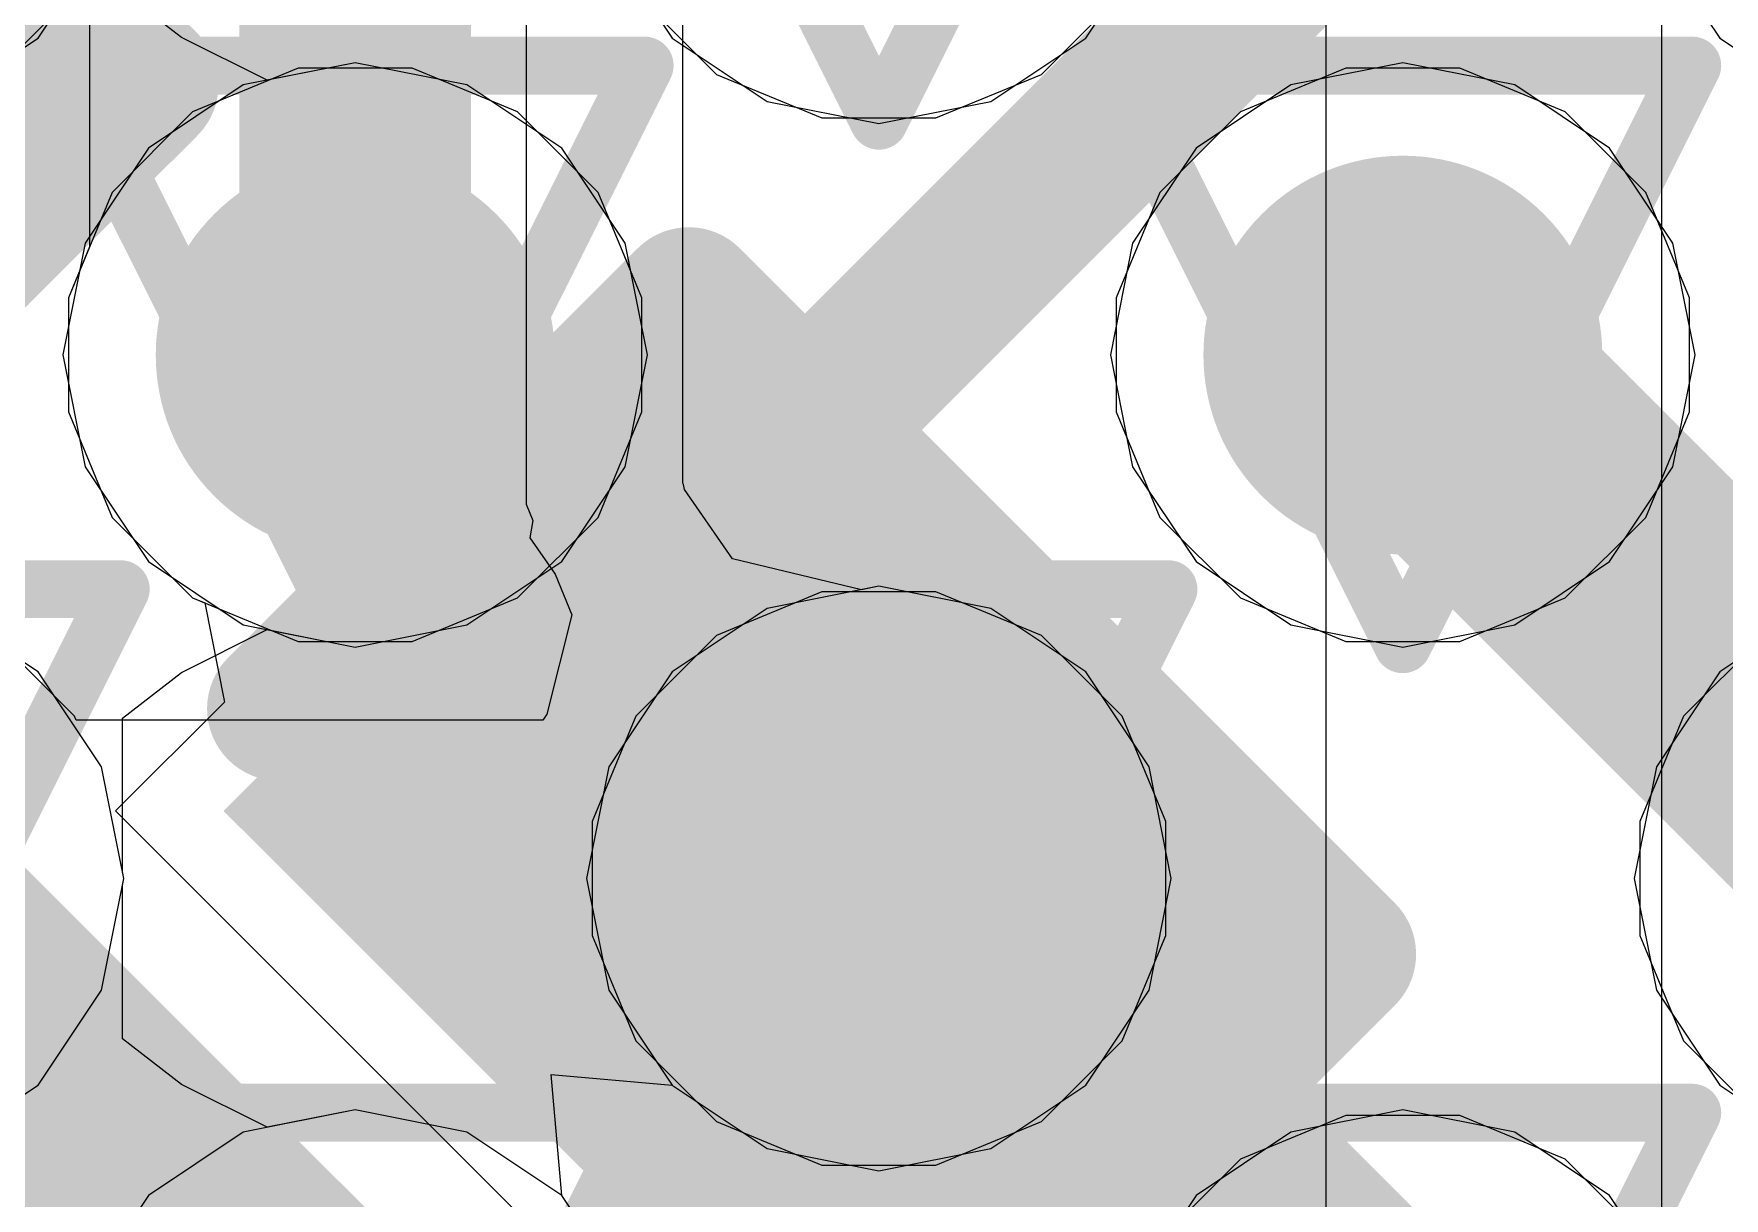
# Model space of a CAD drawing. Header units: inches. Extents: x -6 to 283, y -12 to 154.
# Drawn here: x 57.343 to 58.826, y 9.374 to 10.396 of the extents above; entities that cross this region are included whole.
import ezdxf

# ---------------------------------------------------------------- set-up
doc = ezdxf.new("R2010")
doc.units = ezdxf.units.IN
for name, color, linetype in [('Bottom Layer', 5, 'Continuous'), ('Bottom Overlay', 54, 'Continuous'), ('Bottom Paste', 16, 'Continuous'), ('Bottom Solder', 6, 'Continuous'), ('Drill Drawing', 1, 'Continuous'), ('GND-1', 16, 'Continuous'), ('GND-2', 90, 'Continuous'), ('GND-3', 216, 'Continuous'), ('GND-4', 54, 'Continuous'), ('PWR-1', 156, 'Continuous'), ('PWR-2', 130, 'Continuous'), ('Signal L1', 76, 'Continuous'), ('Signal L2', 6, 'Continuous'), ('Top Layer', 1, 'Continuous'), ('Top Paste', 8, 'Continuous'), ('Top Solder', 216, 'Continuous'), ('Via Holes', 16, 'Continuous')]:
    doc.layers.add(name, color=color, linetype=linetype)

# ---------------------------------------------------------------- blocks, each defined once
blk = doc.blocks.new('C___0402_B_38')
at = {"layer": 'Bottom Solder'}
blk.add_hatch(color=6, dxfattribs=at).paths.add_polyline_path([(-0.1813, 0.3775), (-0.1813, -0.3775), (-0.7585, -0.3775), (-0.7585, 0.3775)])
at = {"layer": 'Bottom Overlay'}
for points in [[(-0.7874, -0.4064, 0.127, 0.127, 0), (-0.7874, 0.4064, 0.127, 0.127, 0)], [(-0.2794, 0.4064, 0.127, 0.127, 0), (-0.7874, 0.4064, 0.127, 0.127, 0)]]:
    blk.add_lwpolyline(points, format="xyseb", dxfattribs=at)
blk.add_lwpolyline([(-0.8191, 0.4064, 0.0635, 0.0635, 1), (-0.7556, 0.4064, 0.0635, 0.0635, 1)], format="xyseb", close=True, dxfattribs=at)
blk.add_lwpolyline([(-0.8191, 0.4064, 0.0635, 0.0635, 1), (-0.7556, 0.4064, 0.0635, 0.0635, 1)], format="xyseb", close=True, dxfattribs=at)
blk = doc.blocks.new('BGA_565_15_5_14_4__57')
at = {"layer": 'Top Layer'}
h = blk.add_hatch(color=1, dxfattribs=at)
edge = h.paths.add_edge_path()
edge.add_arc((-4.225, 1.625), 0.125, 0, 360)
h = blk.add_hatch(color=1, dxfattribs=at)
edge = h.paths.add_edge_path()
edge.add_arc((-3.575, 1.625), 0.125, 0, 360)
h = blk.add_hatch(color=1, dxfattribs=at)
edge = h.paths.add_edge_path()
edge.add_arc((-3.575, 0.975), 0.125, 0, 360)
at = {"layer": 'Top Paste'}
h = blk.add_hatch(color=8, dxfattribs=at)
edge = h.paths.add_edge_path()
edge.add_arc((-4.225, 1.625), 0.125, 0, 360)
h = blk.add_hatch(color=8, dxfattribs=at)
edge = h.paths.add_edge_path()
edge.add_arc((-3.575, 1.625), 0.125, 0, 360)
h = blk.add_hatch(color=8, dxfattribs=at)
edge = h.paths.add_edge_path()
edge.add_arc((-3.575, 0.975), 0.125, 0, 360)
at = {"layer": 'Top Solder'}
h = blk.add_hatch(color=216, dxfattribs=at)
edge = h.paths.add_edge_path()
edge.add_arc((-4.225, 1.625), 0.175, 0, 360)
h = blk.add_hatch(color=216, dxfattribs=at)
edge = h.paths.add_edge_path()
edge.add_arc((-3.575, 1.625), 0.175, 0, 360)
h = blk.add_hatch(color=216, dxfattribs=at)
edge = h.paths.add_edge_path()
edge.add_arc((-3.575, 0.975), 0.175, 0, 360)
blk = doc.blocks.new('C___0402_B_370')
at = {"layer": 'Bottom Layer'}
blk.add_hatch(color=5, dxfattribs=at).paths.add_polyline_path([(0.6985, 0.3175), (0.6985, -0.3175), (0.2413, -0.3175), (0.2413, 0.3175)])
at = {"layer": 'Bottom Paste'}
blk.add_hatch(color=16, dxfattribs=at).paths.add_polyline_path([(0.6985, 0.3175), (0.6985, -0.3175), (0.2413, -0.3175), (0.2413, 0.3175)])
at = {"layer": 'Bottom Solder'}
blk.add_hatch(color=6, dxfattribs=at).paths.add_polyline_path([(0.7585, 0.3775), (0.7585, -0.3775), (0.1813, -0.3775), (0.1813, 0.3775)])
at = {"layer": 'Bottom Overlay'}
for points in [[(0.2794, 0.4064, 0.127, 0.127, 0), (0.7874, 0.4064, 0.127, 0.127, 0)], [(0.7874, 0.4064, 0.127, 0.127, 0), (0.7874, -0.4064, 0.127, 0.127, 0)], [(0.2794, -0.4064, 0.127, 0.127, 0), (0.7874, -0.4064, 0.127, 0.127, 0)]]:
    blk.add_lwpolyline(points, format="xyseb", dxfattribs=at)
for points in [[(0.2477, 0.4064, 0.0635, 0.0635, 1), (0.3111, 0.4064, 0.0635, 0.0635, 1)], [(0.7556, 0.4064, 0.0635, 0.0635, 1), (0.8191, 0.4064, 0.0635, 0.0635, 1)], [(0.7556, 0.4064, 0.0635, 0.0635, 1), (0.8191, 0.4064, 0.0635, 0.0635, 1)], [(0.7556, -0.4064, 0.0635, 0.0635, 1), (0.8191, -0.4064, 0.0635, 0.0635, 1)], [(0.7556, -0.4064, 0.0635, 0.0635, 1), (0.8191, -0.4064, 0.0635, 0.0635, 1)]]:
    blk.add_lwpolyline(points, format="xyseb", close=True, dxfattribs=at)

msp = doc.modelspace()

# ---------------------------------------------------------------- hatches: boundary and pattern name
at = {"layer": 'Bottom Layer'}
h = msp.add_hatch(color=5, dxfattribs=at)
edge = h.paths.add_edge_path()
edge.add_arc((57.6252, 10.1145), 0.15, 0, 360)
h = msp.add_hatch(color=5, dxfattribs=at)
edge = h.paths.add_edge_path()
edge.add_arc((58.5444, 10.1145), 0.15, 0, 360)
h = msp.add_hatch(color=5, dxfattribs=at)
edge = h.paths.add_edge_path()
edge.add_arc((58.0848, 9.6548), 0.15, 0, 360)
at = {"layer": 'GND-1'}
h = msp.add_hatch(color=16, dxfattribs=at)
edge = h.paths.add_edge_path()
edge.add_arc((57.6252, 10.1145), 0.15, 0, 360)
h = msp.add_hatch(color=16, dxfattribs=at)
edge = h.paths.add_edge_path()
edge.add_arc((58.5444, 10.1145), 0.15, 0, 360)
h = msp.add_hatch(color=16, dxfattribs=at)
edge = h.paths.add_edge_path()
edge.add_arc((58.0848, 9.6548), 0.15, 0, 360)
at = {"layer": 'GND-2'}
h = msp.add_hatch(color=90, dxfattribs=at)
edge = h.paths.add_edge_path()
edge.add_arc((57.6252, 10.1145), 0.15, 0, 360)
h = msp.add_hatch(color=90, dxfattribs=at)
edge = h.paths.add_edge_path()
edge.add_arc((58.5444, 10.1145), 0.15, 0, 360)
h = msp.add_hatch(color=90, dxfattribs=at)
edge = h.paths.add_edge_path()
edge.add_arc((58.0848, 9.6548), 0.15, 0, 360)
at = {"layer": 'GND-3'}
h = msp.add_hatch(color=216, dxfattribs=at)
edge = h.paths.add_edge_path()
edge.add_arc((57.6252, 10.1145), 0.15, 0, 360)
h = msp.add_hatch(color=216, dxfattribs=at)
edge = h.paths.add_edge_path()
edge.add_arc((58.5444, 10.1145), 0.15, 0, 360)
h = msp.add_hatch(color=216, dxfattribs=at)
edge = h.paths.add_edge_path()
edge.add_arc((58.0848, 9.6548), 0.15, 0, 360)
at = {"layer": 'GND-4'}
h = msp.add_hatch(color=54, dxfattribs=at)
edge = h.paths.add_edge_path()
edge.add_arc((57.6252, 10.1145), 0.15, 0, 360)
h = msp.add_hatch(color=54, dxfattribs=at)
edge = h.paths.add_edge_path()
edge.add_arc((58.5444, 10.1145), 0.15, 0, 360)
h = msp.add_hatch(color=54, dxfattribs=at)
edge = h.paths.add_edge_path()
edge.add_arc((58.0848, 9.6548), 0.15, 0, 360)
at = {"layer": 'PWR-1'}
h = msp.add_hatch(color=156, dxfattribs=at)
edge = h.paths.add_edge_path()
edge.add_arc((57.6252, 10.1145), 0.15, 0, 360)
h = msp.add_hatch(color=156, dxfattribs=at)
edge = h.paths.add_edge_path()
edge.add_arc((58.5444, 10.1145), 0.15, 0, 360)
h = msp.add_hatch(color=156, dxfattribs=at)
edge = h.paths.add_edge_path()
edge.add_arc((58.0848, 9.6548), 0.15, 0, 360)
at = {"layer": 'PWR-2'}
h = msp.add_hatch(color=130, dxfattribs=at)
edge = h.paths.add_edge_path()
edge.add_arc((57.6252, 10.1145), 0.15, 0, 360)
h = msp.add_hatch(color=130, dxfattribs=at)
edge = h.paths.add_edge_path()
edge.add_arc((58.5444, 10.1145), 0.15, 0, 360)
h = msp.add_hatch(color=130, dxfattribs=at)
edge = h.paths.add_edge_path()
edge.add_arc((58.0848, 9.6548), 0.15, 0, 360)
at = {"layer": 'Signal L1'}
h = msp.add_hatch(color=76, dxfattribs=at)
edge = h.paths.add_edge_path()
edge.add_arc((57.6252, 10.1145), 0.15, 0, 360)
h = msp.add_hatch(color=76, dxfattribs=at)
edge = h.paths.add_edge_path()
edge.add_arc((58.5444, 10.1145), 0.15, 0, 360)
h = msp.add_hatch(color=76, dxfattribs=at)
edge = h.paths.add_edge_path()
edge.add_arc((58.0848, 9.6548), 0.15, 0, 360)
at = {"layer": 'Signal L2'}
h = msp.add_hatch(color=6, dxfattribs=at)
edge = h.paths.add_edge_path()
edge.add_arc((57.6252, 10.1145), 0.15, 0, 360)
h = msp.add_hatch(color=6, dxfattribs=at)
edge = h.paths.add_edge_path()
edge.add_arc((58.5444, 10.1145), 0.15, 0, 360)
h = msp.add_hatch(color=6, dxfattribs=at)
edge = h.paths.add_edge_path()
edge.add_arc((58.0848, 9.6548), 0.15, 0, 360)
at = {"layer": 'Top Layer'}
h = msp.add_hatch(color=1, dxfattribs=at)
edge = h.paths.add_edge_path()
edge.add_arc((57.6252, 10.1145), 0.15, 0, 360)
h = msp.add_hatch(color=1, dxfattribs=at)
edge = h.paths.add_edge_path()
edge.add_arc((58.5444, 10.1145), 0.15, 0, 360)
h = msp.add_hatch(color=1, dxfattribs=at)
edge = h.paths.add_edge_path()
edge.add_arc((58.0848, 9.6548), 0.15, 0, 360)
at = {"layer": 'Via Holes'}
h = msp.add_hatch(color=7, dxfattribs=at)
edge = h.paths.add_edge_path()
edge.add_arc((57.6252, 10.1145), 0.075, 0, 360)
h = msp.add_hatch(color=7, dxfattribs=at)
edge = h.paths.add_edge_path()
edge.add_arc((58.5444, 10.1145), 0.075, 0, 360)
h = msp.add_hatch(color=7, dxfattribs=at)
edge = h.paths.add_edge_path()
edge.add_arc((58.0848, 9.6548), 0.075, 0, 360)

# ---------------------------------------------------------------- linework, layer by layer
at = {"layer": 'Bottom Layer'}
for p, q in [((58.7713, 14.3287), (58.7713, 3.6296)), ((57.3921, 10.7513), (57.3921, 10.2093)), ((57.3921, 10.2093), (57.3736, 10.1645)), ((57.3736, 10.1645), (57.3736, 10.0644)), ((57.3736, 10.0644), (57.4119, 9.9719)), ((57.4119, 9.9719), (57.4826, 9.9012)), ((57.4826, 9.9012), (57.4932, 9.8968)), ((57.4932, 9.8968), (57.5105, 9.8096)), ((57.5105, 9.8096), (57.415, 9.7141)), ((57.415, 9.7141), (58.0436, 9.0855))]:
    msp.add_line(p, q, dxfattribs=at)
for points in [[(57.9291, 9.9577, 0.1448, 0.1448, 0), (59.8922, 11.9208, 0.1448, 0.1448, 0)], [(57.6252, 10.1145, 0.2032, 0.2032, 0), (57.6252, 10.9099, 0.2032, 0.2032, 0)], [(57.9291, 9.6784, 0.1524, 0.1524, 0), (57.9291, 9.9425, 0.1524, 0.1524, 0)], [(58.0848, 9.6549, 0.2032, 0.2032, 0), (58.8646, 8.8751, 0.2032, 0.2032, 0)]]:
    msp.add_lwpolyline(points, format="xyseb", dxfattribs=at)
for points in [[(57.5744, 10.1145, 0.1016, 0.1016, 1), (57.676, 10.1145, 0.1016, 0.1016, 1)], [(57.893, 9.9577, 0.0724, 0.0724, 1), (57.9653, 9.9577, 0.0724, 0.0724, 1)], [(57.891, 9.9425, 0.0762, 0.0762, 1), (57.9672, 9.9425, 0.0762, 0.0762, 1)], [(57.891, 9.6784, 0.0762, 0.0762, 1), (57.9672, 9.6784, 0.0762, 0.0762, 1)], [(58.034, 9.6549, 0.1016, 0.1016, 1), (58.1356, 9.6549, 0.1016, 0.1016, 1)]]:
    msp.add_lwpolyline(points, format="xyseb", close=True, dxfattribs=at)
at = {"layer": 'Drill Drawing'}
for points in [[(57.8308, 10.8281, 0.0508, 0.0508, 0), (58.0848, 10.3201, 0.0508, 0.0508, 0)], [(58.0848, 10.3201, 0.0508, 0.0508, 0), (58.3388, 10.8281, 0.0508, 0.0508, 0)], [(57.3712, 10.3685, 0.0508, 0.0508, 0), (57.8792, 10.3685, 0.0508, 0.0508, 0)], [(57.3712, 10.3685, 0.0508, 0.0508, 0), (57.6252, 9.8605, 0.0508, 0.0508, 0)], [(57.6252, 9.8605, 0.0508, 0.0508, 0), (57.8792, 10.3685, 0.0508, 0.0508, 0)], [(58.2904, 10.3685, 0.0508, 0.0508, 0), (58.7984, 10.3685, 0.0508, 0.0508, 0)], [(58.2904, 10.3685, 0.0508, 0.0508, 0), (58.5444, 9.8605, 0.0508, 0.0508, 0)], [(58.5444, 9.8605, 0.0508, 0.0508, 0), (58.7984, 10.3685, 0.0508, 0.0508, 0)], [(56.9115, 9.9088, 0.0508, 0.0508, 0), (57.4195, 9.9088, 0.0508, 0.0508, 0)], [(57.1655, 9.4008, 0.0508, 0.0508, 0), (57.4195, 9.9088, 0.0508, 0.0508, 0)], [(57.8308, 9.9088, 0.0508, 0.0508, 0), (58.3388, 9.9088, 0.0508, 0.0508, 0)], [(57.8308, 9.9088, 0.0508, 0.0508, 0), (58.0848, 9.4008, 0.0508, 0.0508, 0)], [(58.0848, 9.4008, 0.0508, 0.0508, 0), (58.3388, 9.9088, 0.0508, 0.0508, 0)], [(58.75, 9.9088, 0.0508, 0.0508, 0), (59.258, 9.9088, 0.0508, 0.0508, 0)], [(58.75, 9.9088, 0.0508, 0.0508, 0), (59.004, 9.4008, 0.0508, 0.0508, 0)], [(57.3712, 9.4492, 0.0508, 0.0508, 0), (57.8792, 9.4492, 0.0508, 0.0508, 0)], [(57.3712, 9.4492, 0.0508, 0.0508, 0), (57.6252, 8.9412, 0.0508, 0.0508, 0)], [(57.6252, 8.9412, 0.0508, 0.0508, 0), (57.8792, 9.4492, 0.0508, 0.0508, 0)], [(58.2904, 9.4492, 0.0508, 0.0508, 0), (58.7984, 9.4492, 0.0508, 0.0508, 0)], [(58.2904, 9.4492, 0.0508, 0.0508, 0), (58.5444, 8.9412, 0.0508, 0.0508, 0)], [(58.5444, 8.9412, 0.0508, 0.0508, 0), (58.7984, 9.4492, 0.0508, 0.0508, 0)]]:
    msp.add_lwpolyline(points, format="xyseb", dxfattribs=at)
for points in [[(57.3585, 10.3685, 0.0254, 0.0254, 1), (57.3839, 10.3685, 0.0254, 0.0254, 1)], [(57.3585, 10.3685, 0.0254, 0.0254, 1), (57.3839, 10.3685, 0.0254, 0.0254, 1)], [(57.8665, 10.3685, 0.0254, 0.0254, 1), (57.8919, 10.3685, 0.0254, 0.0254, 1)], [(57.8665, 10.3685, 0.0254, 0.0254, 1), (57.8919, 10.3685, 0.0254, 0.0254, 1)], [(58.2777, 10.3685, 0.0254, 0.0254, 1), (58.3031, 10.3685, 0.0254, 0.0254, 1)], [(58.2777, 10.3685, 0.0254, 0.0254, 1), (58.3031, 10.3685, 0.0254, 0.0254, 1)], [(58.7857, 10.3685, 0.0254, 0.0254, 1), (58.8111, 10.3685, 0.0254, 0.0254, 1)], [(58.7857, 10.3685, 0.0254, 0.0254, 1), (58.8111, 10.3685, 0.0254, 0.0254, 1)], [(58.0721, 10.3201, 0.0254, 0.0254, 1), (58.0975, 10.3201, 0.0254, 0.0254, 1)], [(58.0721, 10.3201, 0.0254, 0.0254, 1), (58.0975, 10.3201, 0.0254, 0.0254, 1)], [(57.4068, 9.9088, 0.0254, 0.0254, 1), (57.4322, 9.9088, 0.0254, 0.0254, 1)], [(57.4068, 9.9088, 0.0254, 0.0254, 1), (57.4322, 9.9088, 0.0254, 0.0254, 1)], [(57.8181, 9.9088, 0.0254, 0.0254, 1), (57.8435, 9.9088, 0.0254, 0.0254, 1)], [(57.8181, 9.9088, 0.0254, 0.0254, 1), (57.8435, 9.9088, 0.0254, 0.0254, 1)], [(58.3261, 9.9088, 0.0254, 0.0254, 1), (58.3515, 9.9088, 0.0254, 0.0254, 1)], [(58.3261, 9.9088, 0.0254, 0.0254, 1), (58.3515, 9.9088, 0.0254, 0.0254, 1)], [(58.7373, 9.9088, 0.0254, 0.0254, 1), (58.7627, 9.9088, 0.0254, 0.0254, 1)], [(58.7373, 9.9088, 0.0254, 0.0254, 1), (58.7627, 9.9088, 0.0254, 0.0254, 1)], [(57.6125, 9.8605, 0.0254, 0.0254, 1), (57.6379, 9.8605, 0.0254, 0.0254, 1)], [(57.6125, 9.8605, 0.0254, 0.0254, 1), (57.6379, 9.8605, 0.0254, 0.0254, 1)], [(58.5317, 9.8605, 0.0254, 0.0254, 1), (58.5571, 9.8605, 0.0254, 0.0254, 1)], [(58.5317, 9.8605, 0.0254, 0.0254, 1), (58.5571, 9.8605, 0.0254, 0.0254, 1)], [(57.3585, 9.4492, 0.0254, 0.0254, 1), (57.3839, 9.4492, 0.0254, 0.0254, 1)], [(57.3585, 9.4492, 0.0254, 0.0254, 1), (57.3839, 9.4492, 0.0254, 0.0254, 1)], [(57.8665, 9.4492, 0.0254, 0.0254, 1), (57.8919, 9.4492, 0.0254, 0.0254, 1)], [(57.8665, 9.4492, 0.0254, 0.0254, 1), (57.8919, 9.4492, 0.0254, 0.0254, 1)], [(58.2777, 9.4492, 0.0254, 0.0254, 1), (58.3031, 9.4492, 0.0254, 0.0254, 1)], [(58.2777, 9.4492, 0.0254, 0.0254, 1), (58.3031, 9.4492, 0.0254, 0.0254, 1)], [(58.7857, 9.4492, 0.0254, 0.0254, 1), (58.8111, 9.4492, 0.0254, 0.0254, 1)], [(58.7857, 9.4492, 0.0254, 0.0254, 1), (58.8111, 9.4492, 0.0254, 0.0254, 1)], [(58.0721, 9.4008, 0.0254, 0.0254, 1), (58.0975, 9.4008, 0.0254, 0.0254, 1)], [(58.0721, 9.4008, 0.0254, 0.0254, 1), (58.0975, 9.4008, 0.0254, 0.0254, 1)]]:
    msp.add_lwpolyline(points, format="xyseb", close=True, dxfattribs=at)
at = {"layer": 'GND-1'}
for p, q in [((57.8715, 10.4316), (57.9423, 10.3608)), ((58.2273, 10.3608), (58.2981, 10.4316)), ((57.5751, 10.3661), (57.4826, 10.3278)), ((57.6752, 10.3661), (57.5751, 10.3661)), ((57.7677, 10.3278), (57.6752, 10.3661)), ((57.9423, 10.3608), (58.0347, 10.3225)), ((58.1348, 10.3225), (58.2273, 10.3608)), ((58.4943, 10.3661), (58.4019, 10.3278)), ((58.5944, 10.3661), (58.4943, 10.3661)), ((58.6869, 10.3278), (58.5944, 10.3661)), ((57.4826, 10.3278), (57.4119, 10.257)), ((57.8385, 10.257), (57.7677, 10.3278)), ((58.4019, 10.3278), (58.3311, 10.257)), ((58.7577, 10.257), (58.6869, 10.3278)), ((58.0347, 10.3225), (58.1348, 10.3225)), ((57.4119, 10.257), (57.3736, 10.1645)), ((57.8768, 10.1645), (57.8385, 10.257)), ((58.3311, 10.257), (58.2928, 10.1645)), ((58.796, 10.1645), (58.7577, 10.257)), ((57.3736, 10.1645), (57.3736, 10.0644)), ((57.8768, 10.0644), (57.8768, 10.1645)), ((58.2928, 10.1645), (58.2928, 10.0644)), ((58.796, 10.0644), (58.796, 10.1645)), ((57.3736, 10.0644), (57.4119, 9.9719)), ((57.8385, 9.9719), (57.8768, 10.0644)), ((58.2928, 10.0644), (58.3311, 9.9719)), ((58.7577, 9.9719), (58.796, 10.0644)), ((57.4119, 9.9719), (57.4826, 9.9012)), ((57.7677, 9.9012), (57.8385, 9.9719)), ((58.3311, 9.9719), (58.4019, 9.9012)), ((58.6869, 9.9012), (58.7577, 9.9719)), ((57.4826, 9.9012), (57.5751, 9.8629)), ((57.6752, 9.8629), (57.7677, 9.9012)), ((58.0347, 9.9064), (57.9423, 9.8681)), ((58.1348, 9.9064), (58.0347, 9.9064)), ((58.2273, 9.8681), (58.1348, 9.9064)), ((58.4019, 9.9012), (58.4943, 9.8629)), ((58.5944, 9.8629), (58.6869, 9.9012)), ((57.9423, 9.8681), (57.8715, 9.7974)), ((58.2981, 9.7974), (58.2273, 9.8681)), ((58.8615, 9.8681), (58.7907, 9.7974)), ((57.5751, 9.8629), (57.6752, 9.8629)), ((58.4943, 9.8629), (58.5944, 9.8629)), ((57.8715, 9.7974), (57.8332, 9.7049)), ((58.3364, 9.7049), (58.2981, 9.7974)), ((58.7907, 9.7974), (58.7524, 9.7049)), ((57.8332, 9.7049), (57.8332, 9.6048)), ((58.3364, 9.6048), (58.3364, 9.7049)), ((58.7524, 9.7049), (58.7524, 9.6048)), ((57.8332, 9.6048), (57.8715, 9.5123)), ((58.2981, 9.5123), (58.3364, 9.6048)), ((58.7524, 9.6048), (58.7907, 9.5123)), ((57.8715, 9.5123), (57.9423, 9.4415)), ((58.2273, 9.4415), (58.2981, 9.5123)), ((58.7907, 9.5123), (58.8615, 9.4415)), ((57.9423, 9.4415), (58.0347, 9.4032)), ((58.1348, 9.4032), (58.2273, 9.4415)), ((58.4943, 9.4468), (58.4019, 9.4085)), ((58.5944, 9.4468), (58.4943, 9.4468)), ((58.6869, 9.4085), (58.5944, 9.4468)), ((58.4019, 9.4085), (58.3311, 9.3377)), ((58.7577, 9.3377), (58.6869, 9.4085)), ((58.0347, 9.4032), (58.1348, 9.4032))]:
    msp.add_line(p, q, dxfattribs=at)
at = {"layer": 'GND-2'}
for p, q in [((57.8715, 10.4316), (57.9423, 10.3608)), ((58.2273, 10.3608), (58.2981, 10.4316)), ((57.5751, 10.3661), (57.4826, 10.3278)), ((57.6752, 10.3661), (57.5751, 10.3661)), ((57.7677, 10.3278), (57.6752, 10.3661)), ((57.9423, 10.3608), (58.0347, 10.3225)), ((58.1348, 10.3225), (58.2273, 10.3608)), ((58.4943, 10.3661), (58.4019, 10.3278)), ((58.5944, 10.3661), (58.4943, 10.3661)), ((58.6869, 10.3278), (58.5944, 10.3661)), ((57.4826, 10.3278), (57.4119, 10.257)), ((57.8385, 10.257), (57.7677, 10.3278)), ((58.4019, 10.3278), (58.3311, 10.257)), ((58.7577, 10.257), (58.6869, 10.3278)), ((58.0347, 10.3225), (58.1348, 10.3225)), ((57.4119, 10.257), (57.3736, 10.1645)), ((57.8768, 10.1645), (57.8385, 10.257)), ((58.3311, 10.257), (58.2928, 10.1645)), ((58.796, 10.1645), (58.7577, 10.257)), ((57.3736, 10.1645), (57.3736, 10.0644)), ((57.8768, 10.0644), (57.8768, 10.1645)), ((58.2928, 10.1645), (58.2928, 10.0644)), ((58.796, 10.0644), (58.796, 10.1645)), ((57.3736, 10.0644), (57.4119, 9.9719)), ((57.8385, 9.9719), (57.8768, 10.0644)), ((58.2928, 10.0644), (58.3311, 9.9719)), ((58.7577, 9.9719), (58.796, 10.0644)), ((57.4119, 9.9719), (57.4826, 9.9012)), ((57.7677, 9.9012), (57.8385, 9.9719)), ((58.3311, 9.9719), (58.4019, 9.9012)), ((58.6869, 9.9012), (58.7577, 9.9719)), ((57.4826, 9.9012), (57.5751, 9.8629)), ((57.6752, 9.8629), (57.7677, 9.9012)), ((58.0347, 9.9064), (57.9423, 9.8681)), ((58.1348, 9.9064), (58.0347, 9.9064)), ((58.2273, 9.8681), (58.1348, 9.9064)), ((58.4019, 9.9012), (58.4943, 9.8629)), ((58.5944, 9.8629), (58.6869, 9.9012)), ((57.9423, 9.8681), (57.8715, 9.7974)), ((58.2981, 9.7974), (58.2273, 9.8681)), ((58.8615, 9.8681), (58.7907, 9.7974)), ((57.5751, 9.8629), (57.6752, 9.8629)), ((58.4943, 9.8629), (58.5944, 9.8629)), ((57.8715, 9.7974), (57.8332, 9.7049)), ((58.3364, 9.7049), (58.2981, 9.7974)), ((58.7907, 9.7974), (58.7524, 9.7049)), ((57.8332, 9.7049), (57.8332, 9.6048)), ((58.3364, 9.6048), (58.3364, 9.7049)), ((58.7524, 9.7049), (58.7524, 9.6048)), ((57.8332, 9.6048), (57.8715, 9.5123)), ((58.2981, 9.5123), (58.3364, 9.6048)), ((58.7524, 9.6048), (58.7907, 9.5123)), ((57.8715, 9.5123), (57.9423, 9.4415)), ((58.2273, 9.4415), (58.2981, 9.5123)), ((58.7907, 9.5123), (58.8615, 9.4415)), ((57.9423, 9.4415), (58.0347, 9.4032)), ((58.1348, 9.4032), (58.2273, 9.4415)), ((58.4943, 9.4468), (58.4019, 9.4085)), ((58.5944, 9.4468), (58.4943, 9.4468)), ((58.6869, 9.4085), (58.5944, 9.4468)), ((58.4019, 9.4085), (58.3311, 9.3377)), ((58.7577, 9.3377), (58.6869, 9.4085)), ((58.0347, 9.4032), (58.1348, 9.4032))]:
    msp.add_line(p, q, dxfattribs=at)
at = {"layer": 'GND-3'}
for p, q in [((57.8715, 10.4316), (57.9423, 10.3608)), ((58.2273, 10.3608), (58.2981, 10.4316)), ((57.5751, 10.3661), (57.4826, 10.3278)), ((57.6752, 10.3661), (57.5751, 10.3661)), ((57.7677, 10.3278), (57.6752, 10.3661)), ((57.9423, 10.3608), (58.0347, 10.3225)), ((58.1348, 10.3225), (58.2273, 10.3608)), ((58.4943, 10.3661), (58.4019, 10.3278)), ((58.5944, 10.3661), (58.4943, 10.3661)), ((58.6869, 10.3278), (58.5944, 10.3661)), ((57.4826, 10.3278), (57.4119, 10.257)), ((57.8385, 10.257), (57.7677, 10.3278)), ((58.4019, 10.3278), (58.3311, 10.257)), ((58.7577, 10.257), (58.6869, 10.3278)), ((58.0347, 10.3225), (58.1348, 10.3225)), ((57.4119, 10.257), (57.3736, 10.1645)), ((57.8768, 10.1645), (57.8385, 10.257)), ((58.3311, 10.257), (58.2928, 10.1645)), ((58.796, 10.1645), (58.7577, 10.257)), ((57.3736, 10.1645), (57.3736, 10.0644)), ((57.8768, 10.0644), (57.8768, 10.1645)), ((58.2928, 10.1645), (58.2928, 10.0644)), ((58.796, 10.0644), (58.796, 10.1645)), ((57.3736, 10.0644), (57.4119, 9.9719)), ((57.8385, 9.9719), (57.8768, 10.0644)), ((58.2928, 10.0644), (58.3311, 9.9719)), ((58.7577, 9.9719), (58.796, 10.0644)), ((57.4119, 9.9719), (57.4826, 9.9012)), ((57.7677, 9.9012), (57.8385, 9.9719)), ((58.3311, 9.9719), (58.4019, 9.9012)), ((58.6869, 9.9012), (58.7577, 9.9719)), ((57.4826, 9.9012), (57.5751, 9.8629)), ((57.6752, 9.8629), (57.7677, 9.9012)), ((58.0347, 9.9064), (57.9423, 9.8681)), ((58.1348, 9.9064), (58.0347, 9.9064)), ((58.2273, 9.8681), (58.1348, 9.9064)), ((58.4019, 9.9012), (58.4943, 9.8629)), ((58.5944, 9.8629), (58.6869, 9.9012)), ((57.9423, 9.8681), (57.8715, 9.7974)), ((58.2981, 9.7974), (58.2273, 9.8681)), ((58.8615, 9.8681), (58.7907, 9.7974)), ((57.5751, 9.8629), (57.6752, 9.8629)), ((58.4943, 9.8629), (58.5944, 9.8629)), ((57.8715, 9.7974), (57.8332, 9.7049)), ((58.3364, 9.7049), (58.2981, 9.7974)), ((58.7907, 9.7974), (58.7524, 9.7049)), ((57.8332, 9.7049), (57.8332, 9.6048)), ((58.3364, 9.6048), (58.3364, 9.7049)), ((58.7524, 9.7049), (58.7524, 9.6048)), ((57.8332, 9.6048), (57.8715, 9.5123)), ((58.2981, 9.5123), (58.3364, 9.6048)), ((58.7524, 9.6048), (58.7907, 9.5123)), ((57.8715, 9.5123), (57.9423, 9.4415)), ((58.2273, 9.4415), (58.2981, 9.5123)), ((58.7907, 9.5123), (58.8615, 9.4415)), ((57.9423, 9.4415), (58.0347, 9.4032)), ((58.1348, 9.4032), (58.2273, 9.4415)), ((58.4943, 9.4468), (58.4019, 9.4085)), ((58.5944, 9.4468), (58.4943, 9.4468)), ((58.6869, 9.4085), (58.5944, 9.4468)), ((58.4019, 9.4085), (58.3311, 9.3377)), ((58.7577, 9.3377), (58.6869, 9.4085)), ((58.0347, 9.4032), (58.1348, 9.4032))]:
    msp.add_line(p, q, dxfattribs=at)
at = {"layer": 'GND-4'}
for p, q in [((57.8715, 10.4316), (57.9423, 10.3608)), ((58.2273, 10.3608), (58.2981, 10.4316)), ((57.5751, 10.3661), (57.4826, 10.3278)), ((57.6752, 10.3661), (57.5751, 10.3661)), ((57.7677, 10.3278), (57.6752, 10.3661)), ((57.9423, 10.3608), (58.0347, 10.3225)), ((58.1348, 10.3225), (58.2273, 10.3608)), ((58.4943, 10.3661), (58.4019, 10.3278)), ((58.5944, 10.3661), (58.4943, 10.3661)), ((58.6869, 10.3278), (58.5944, 10.3661)), ((57.4826, 10.3278), (57.4119, 10.257)), ((57.8385, 10.257), (57.7677, 10.3278)), ((58.4019, 10.3278), (58.3311, 10.257)), ((58.7577, 10.257), (58.6869, 10.3278)), ((58.0347, 10.3225), (58.1348, 10.3225)), ((57.4119, 10.257), (57.3736, 10.1645)), ((57.8768, 10.1645), (57.8385, 10.257)), ((58.3311, 10.257), (58.2928, 10.1645)), ((58.796, 10.1645), (58.7577, 10.257)), ((57.3736, 10.1645), (57.3736, 10.0644)), ((57.8768, 10.0644), (57.8768, 10.1645)), ((58.2928, 10.1645), (58.2928, 10.0644)), ((58.796, 10.0644), (58.796, 10.1645)), ((57.3736, 10.0644), (57.4119, 9.9719)), ((57.8385, 9.9719), (57.8768, 10.0644)), ((58.2928, 10.0644), (58.3311, 9.9719)), ((58.7577, 9.9719), (58.796, 10.0644)), ((57.4119, 9.9719), (57.4826, 9.9012)), ((57.7677, 9.9012), (57.8385, 9.9719)), ((58.3311, 9.9719), (58.4019, 9.9012)), ((58.6869, 9.9012), (58.7577, 9.9719)), ((57.4826, 9.9012), (57.5751, 9.8629)), ((57.6752, 9.8629), (57.7677, 9.9012)), ((58.0347, 9.9064), (57.9423, 9.8681)), ((58.1348, 9.9064), (58.0347, 9.9064)), ((58.2273, 9.8681), (58.1348, 9.9064)), ((58.4019, 9.9012), (58.4943, 9.8629)), ((58.5944, 9.8629), (58.6869, 9.9012)), ((57.9423, 9.8681), (57.8715, 9.7974)), ((58.2981, 9.7974), (58.2273, 9.8681)), ((58.8615, 9.8681), (58.7907, 9.7974)), ((57.5751, 9.8629), (57.6752, 9.8629)), ((58.4943, 9.8629), (58.5944, 9.8629)), ((57.8715, 9.7974), (57.8332, 9.7049)), ((58.3364, 9.7049), (58.2981, 9.7974)), ((58.7907, 9.7974), (58.7524, 9.7049)), ((57.8332, 9.7049), (57.8332, 9.6048)), ((58.3364, 9.6048), (58.3364, 9.7049)), ((58.7524, 9.7049), (58.7524, 9.6048)), ((57.8332, 9.6048), (57.8715, 9.5123)), ((58.2981, 9.5123), (58.3364, 9.6048)), ((58.7524, 9.6048), (58.7907, 9.5123)), ((57.8715, 9.5123), (57.9423, 9.4415)), ((58.2273, 9.4415), (58.2981, 9.5123)), ((58.7907, 9.5123), (58.8615, 9.4415)), ((57.9423, 9.4415), (58.0347, 9.4032)), ((58.1348, 9.4032), (58.2273, 9.4415)), ((58.4943, 9.4468), (58.4019, 9.4085)), ((58.5944, 9.4468), (58.4943, 9.4468)), ((58.6869, 9.4085), (58.5944, 9.4468)), ((58.4019, 9.4085), (58.3311, 9.3377)), ((58.7577, 9.3377), (58.6869, 9.4085)), ((58.0347, 9.4032), (58.1348, 9.4032))]:
    msp.add_line(p, q, dxfattribs=at)
at = {"layer": 'PWR-1'}
for p, q in [((57.8478, 10.4759), (57.9034, 10.3927)), ((58.2662, 10.3927), (58.3218, 10.4759)), ((58.767, 10.4759), (58.8226, 10.3927)), ((57.4727, 10.3933), (57.4209, 10.4333)), ((57.5479, 10.3556), (57.4727, 10.3933)), ((57.9034, 10.3927), (57.9866, 10.3371)), ((58.1829, 10.3371), (58.2662, 10.3927)), ((58.8226, 10.3927), (58.9058, 10.3371)), ((57.6252, 10.371), (57.5479, 10.3556)), ((57.7233, 10.3515), (57.6252, 10.371)), ((57.8065, 10.2959), (57.7233, 10.3515)), ((57.9866, 10.3371), (58.0848, 10.3176)), ((58.0848, 10.3176), (58.1829, 10.3371)), ((57.8622, 10.2126), (57.8065, 10.2959)), ((57.8817, 10.1145), (57.8622, 10.2126)), ((57.8622, 10.0163), (57.8817, 10.1145)), ((57.8065, 9.9331), (57.8622, 10.0163)), ((57.7233, 9.8775), (57.8065, 9.9331)), ((58.0848, 9.9114), (57.9866, 9.8918)), ((58.1829, 9.8918), (58.0848, 9.9114)), ((57.9866, 9.8918), (57.9034, 9.8362)), ((58.2662, 9.8362), (58.1829, 9.8918)), ((57.4727, 9.8356), (57.5479, 9.8733)), ((57.5479, 9.8733), (57.6252, 9.8579)), ((57.6252, 9.8579), (57.7233, 9.8775)), ((57.4209, 9.7956), (57.4727, 9.8356)), ((57.9034, 9.8362), (57.8478, 9.753)), ((58.3218, 9.753), (58.2662, 9.8362)), ((57.4209, 9.6609), (57.4209, 9.7956)), ((57.8478, 9.753), (57.8282, 9.6548)), ((58.3413, 9.6548), (58.3218, 9.753)), ((57.4221, 9.6548), (57.4209, 9.6609)), ((57.4209, 9.6488), (57.4221, 9.6548)), ((57.4209, 9.5141), (57.4209, 9.6488)), ((57.8282, 9.6548), (57.8478, 9.5567)), ((58.3218, 9.5567), (58.3413, 9.6548)), ((57.8478, 9.5567), (57.9034, 9.4734)), ((58.2662, 9.4734), (58.3218, 9.5567)), ((57.4727, 9.4741), (57.4209, 9.5141)), ((57.5479, 9.4364), (57.4727, 9.4741)), ((57.9034, 9.4734), (57.9866, 9.4178)), ((58.1829, 9.4178), (58.2662, 9.4734)), ((57.6252, 9.4518), (57.5479, 9.4364)), ((57.7233, 9.4322), (57.6252, 9.4518)), ((58.5444, 9.4517), (58.4462, 9.4322)), ((58.6426, 9.4322), (58.5444, 9.4517)), ((57.8065, 9.3766), (57.7233, 9.4322)), ((58.4462, 9.4322), (58.363, 9.3766)), ((58.7258, 9.3766), (58.6426, 9.4322)), ((57.9866, 9.4178), (58.0848, 9.3983)), ((58.0848, 9.3983), (58.1829, 9.4178)), ((57.8622, 9.2934), (57.8065, 9.3766)), ((58.363, 9.3766), (58.3074, 9.2934)), ((58.7814, 9.2934), (58.7258, 9.3766))]:
    msp.add_line(p, q, dxfattribs=at)
at = {"layer": 'PWR-2'}
for p, q in [((57.3469, 10.3927), (57.4025, 10.4759)), ((57.8478, 10.4759), (57.9034, 10.3927)), ((58.2662, 10.3927), (58.3218, 10.4759)), ((58.767, 10.4759), (58.8226, 10.3927)), ((57.2637, 10.3371), (57.3469, 10.3927)), ((57.9034, 10.3927), (57.9866, 10.3371)), ((58.1829, 10.3371), (58.2662, 10.3927)), ((58.8226, 10.3927), (58.9058, 10.3371)), ((57.6252, 10.371), (57.527, 10.3515)), ((57.7233, 10.3515), (57.6252, 10.371)), ((58.5444, 10.371), (58.4462, 10.3515)), ((58.6426, 10.3515), (58.5444, 10.371)), ((57.527, 10.3515), (57.4438, 10.2959)), ((57.8065, 10.2959), (57.7233, 10.3515)), ((58.4462, 10.3515), (58.363, 10.2959)), ((58.7258, 10.2959), (58.6426, 10.3515)), ((57.9866, 10.3371), (58.0848, 10.3176)), ((58.0848, 10.3176), (58.1829, 10.3371)), ((57.4438, 10.2959), (57.3882, 10.2126)), ((57.8622, 10.2126), (57.8065, 10.2959)), ((58.363, 10.2959), (58.3074, 10.2126)), ((58.7814, 10.2126), (58.7258, 10.2959)), ((57.3882, 10.2126), (57.3686, 10.1145)), ((57.8817, 10.1145), (57.8622, 10.2126)), ((58.3074, 10.2126), (58.2879, 10.1145)), ((58.8009, 10.1145), (58.7814, 10.2126)), ((57.3686, 10.1145), (57.3882, 10.0163)), ((57.8622, 10.0163), (57.8817, 10.1145)), ((58.2879, 10.1145), (58.3074, 10.0163)), ((58.7814, 10.0163), (58.8009, 10.1145)), ((57.3882, 10.0163), (57.4438, 9.9331)), ((57.8065, 9.9331), (57.8622, 10.0163)), ((58.3074, 10.0163), (58.363, 9.9331)), ((58.7258, 9.9331), (58.7814, 10.0163)), ((57.4438, 9.9331), (57.527, 9.8775)), ((57.7233, 9.8775), (57.8065, 9.9331)), ((58.363, 9.9331), (58.4462, 9.8775)), ((58.6426, 9.8775), (58.7258, 9.9331)), ((57.3469, 9.8362), (57.2637, 9.8918)), ((58.9058, 9.8918), (58.8226, 9.8362)), ((57.527, 9.8775), (57.6252, 9.8579)), ((57.6252, 9.8579), (57.7233, 9.8775)), ((58.4462, 9.8775), (58.5444, 9.8579)), ((58.5444, 9.8579), (58.6426, 9.8775)), ((57.4025, 9.753), (57.3469, 9.8362)), ((58.8226, 9.8362), (58.767, 9.753)), ((57.4221, 9.6548), (57.4025, 9.753)), ((58.767, 9.753), (58.7475, 9.6548)), ((57.4025, 9.5567), (57.4221, 9.6548)), ((58.7475, 9.6548), (58.767, 9.5567)), ((57.3469, 9.4734), (57.4025, 9.5567)), ((58.767, 9.5567), (58.8226, 9.4734)), ((57.2637, 9.4178), (57.3469, 9.4734)), ((58.8226, 9.4734), (58.9058, 9.4178)), ((57.6252, 9.4518), (57.527, 9.4322)), ((57.7233, 9.4322), (57.6252, 9.4518)), ((57.527, 9.4322), (57.4438, 9.3766)), ((57.8065, 9.3766), (57.7233, 9.4322)), ((57.4438, 9.3766), (57.3882, 9.2934)), ((57.8622, 9.2934), (57.8065, 9.3766))]:
    msp.add_line(p, q, dxfattribs=at)
at = {"layer": 'Signal L2'}
for p, q in [((57.7751, 10.7283), (57.7751, 9.9835)), ((57.9126, 10.0018), (57.9126, 10.7009)), ((58.767, 10.4759), (58.8226, 10.3927)), ((57.3081, 10.3608), (57.3788, 10.4316)), ((58.8226, 10.3927), (58.9058, 10.3371)), ((58.5444, 10.371), (58.4462, 10.3515)), ((58.6426, 10.3515), (58.5444, 10.371)), ((58.4462, 10.3515), (58.363, 10.2959)), ((58.7258, 10.2959), (58.6426, 10.3515)), ((58.363, 10.2959), (58.3074, 10.2126)), ((58.7814, 10.2126), (58.7258, 10.2959)), ((58.3074, 10.2126), (58.2879, 10.1145)), ((58.8009, 10.1145), (58.7814, 10.2126)), ((58.2879, 10.1145), (58.3074, 10.0163)), ((58.7814, 10.0163), (58.8009, 10.1145)), ((58.3074, 10.0163), (58.363, 9.9331)), ((58.7258, 9.9331), (58.7814, 10.0163)), ((57.9133, 10.0008), (57.9126, 10.0018)), ((57.9143, 9.9963), (57.9133, 10.0008)), ((57.7751, 9.9835), (57.7811, 9.9692)), ((57.9563, 9.9356), (57.9143, 9.9963)), ((57.7811, 9.9692), (57.7784, 9.9539)), ((57.7784, 9.9539), (57.8006, 9.9221)), ((58.0694, 9.9083), (57.9563, 9.9356)), ((58.363, 9.9331), (58.4462, 9.8775)), ((58.6426, 9.8775), (58.7258, 9.9331)), ((57.8006, 9.9221), (57.8154, 9.8863)), ((58.0848, 9.9114), (58.0694, 9.9083)), ((58.1829, 9.8918), (58.0848, 9.9114)), ((57.8154, 9.8863), (57.7934, 9.7992)), ((58.2662, 9.8362), (58.1829, 9.8918)), ((58.9058, 9.8918), (58.8226, 9.8362)), ((57.3788, 9.7974), (57.3081, 9.8681)), ((58.4462, 9.8775), (58.5444, 9.8579)), ((58.5444, 9.8579), (58.6426, 9.8775)), ((58.3218, 9.753), (58.2662, 9.8362)), ((58.8226, 9.8362), (58.767, 9.753)), ((57.3803, 9.7939), (57.3788, 9.7974)), ((57.7899, 9.7939), (57.3803, 9.7939)), ((57.7934, 9.7992), (57.7899, 9.7939)), ((58.3413, 9.6548), (58.3218, 9.753)), ((58.767, 9.753), (58.7475, 9.6548)), ((58.3218, 9.5567), (58.3413, 9.6548)), ((58.7475, 9.6548), (58.767, 9.5567)), ((58.2662, 9.4734), (58.3218, 9.5567)), ((58.767, 9.5567), (58.8226, 9.4734)), ((57.8066, 9.3766), (57.7971, 9.4829)), ((57.7971, 9.4829), (57.9034, 9.4734)), ((57.9034, 9.4734), (57.9866, 9.4178)), ((58.1829, 9.4178), (58.2662, 9.4734)), ((58.8226, 9.4734), (58.9058, 9.4178)), ((58.5444, 9.4517), (58.4462, 9.4322)), ((58.6426, 9.4322), (58.5444, 9.4517)), ((58.4462, 9.4322), (58.363, 9.3766)), ((58.7258, 9.3766), (58.6426, 9.4322)), ((57.9866, 9.4178), (58.0848, 9.3983)), ((58.0848, 9.3983), (58.1829, 9.4178)), ((57.8622, 9.2934), (57.8066, 9.3766)), ((58.363, 9.3766), (58.3074, 9.2934)), ((58.7814, 9.2934), (58.7258, 9.3766))]:
    msp.add_line(p, q, dxfattribs=at)
at = {"layer": 'Top Layer'}
msp.add_line((58.4769, 13.8737), (58.4769, 2.8999), dxfattribs=at)
for points in [[(58.5444, 10.1145, 0.254, 0.254, 0), (59.004, 9.6548, 0.254, 0.254, 0)], [(57.1655, 9.6548, 0.254, 0.254, 0), (57.6252, 9.1952, 0.254, 0.254, 0)], [(58.0848, 9.6548, 0.254, 0.254, 0), (58.5444, 9.1952, 0.254, 0.254, 0)]]:
    msp.add_lwpolyline(points, format="xyseb", dxfattribs=at)
for points in [[(58.4809, 10.1145, 0.127, 0.127, 1), (58.6079, 10.1145, 0.127, 0.127, 1)], [(58.0213, 9.6548, 0.127, 0.127, 1), (58.1483, 9.6548, 0.127, 0.127, 1)]]:
    msp.add_lwpolyline(points, format="xyseb", close=True, dxfattribs=at)

# ---------------------------------------------------------------- block references
for name, p, rotation in [('BGA_565_15_5_14_4__57', (54.4079, 8.2759), 225), ('C___0402_B_38', (56.5978, 10.0826), 225), ('C___0402_B_370', (57.6485, 9.319), 45)]:
    msp.add_blockref(name, p, dxfattribs=dict(rotation=rotation))

doc.saveas('drawing.dxf')
